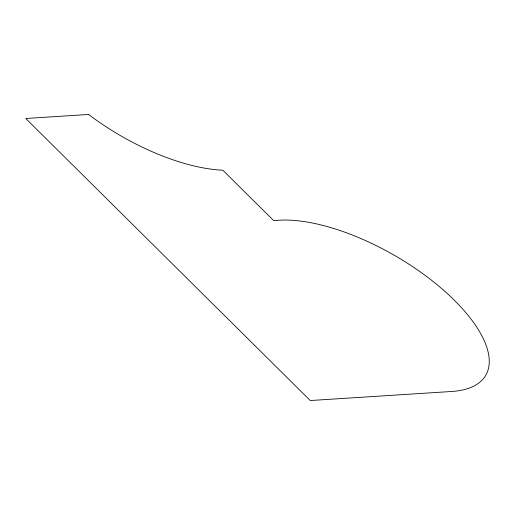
<?xml version="1.0" encoding="UTF-8"?>
<svg xmlns="http://www.w3.org/2000/svg" width="515" height="515" viewBox="0 0 515 515"><rect width="100%" height="100%" fill="white"/><g stroke="black" fill="none" stroke-linecap="round" stroke-linejoin="round"><path stroke-width="0.77" d="M88.574 114.465L25.75 118.489L310.255 400.535L451.61 391.484A139.076 58.337 29.9 0 0 454.249 300.161A139.076 58.337 29.9 0 0 278.879 220.24L273.639 220.575L222.834 170.208A134.769 56.528 29.9 0 1 88.574 114.465"/></g></svg>
